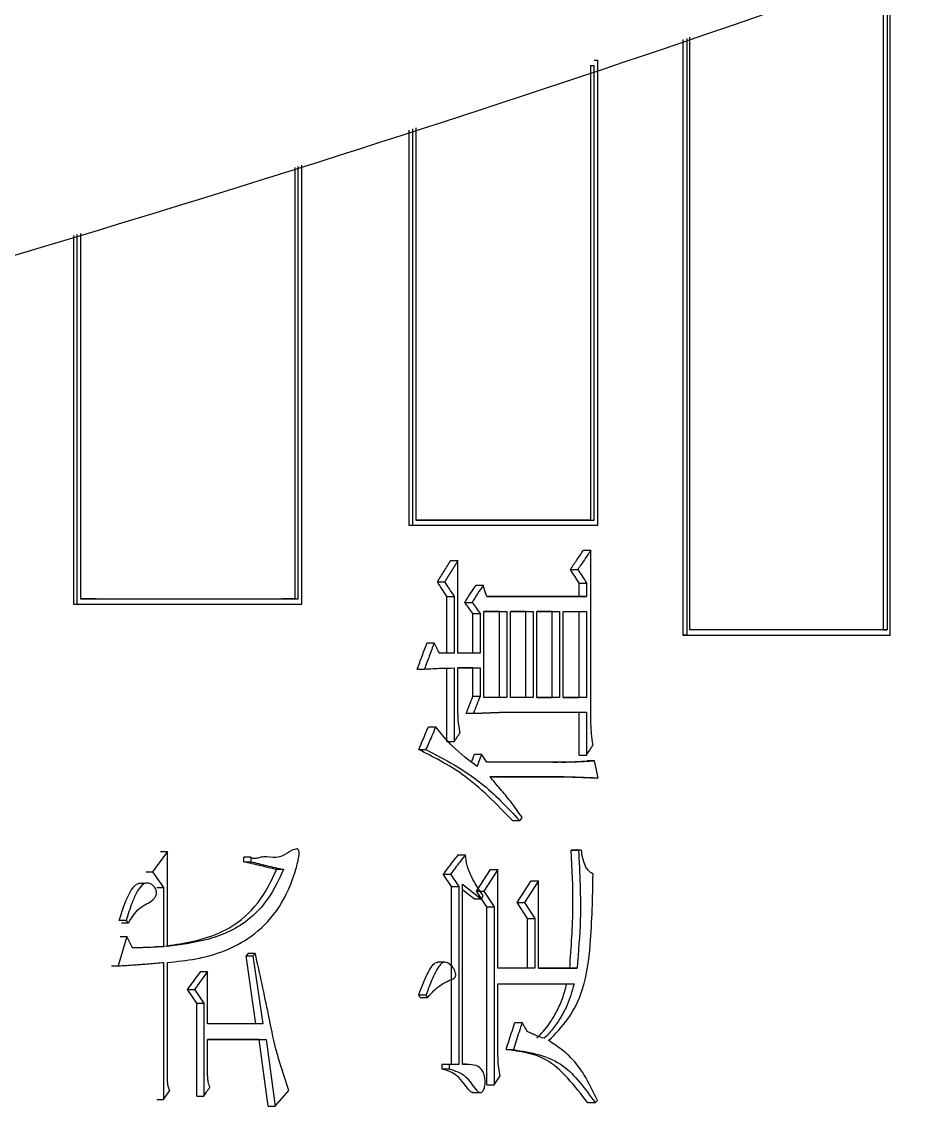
# Model space of a CAD drawing. Header units: millimetres. Extents: x 2136 to 4572, y 748 to 2471.
# Drawn here: x 3164.85 to 3173.29, y 1014.67 to 1025.03 of the extents above; entities that cross this region are included whole.
import ezdxf

# ---------------------------------------------------------------- set-up
doc = ezdxf.new("R2010")
doc.units = ezdxf.units.MM

msp = doc.modelspace()

# ---------------------------------------------------------------- linework, layer by layer
at = {"color": 7, "linetype": 'Continuous', "lineweight": 25}
for p, q in [((3173.11, 1025.521), (3173.11, 1019.224)), ((3173.14, 1019.174), (3173.14, 1025.532)), ((3173.073, 1025.507), (3173.073, 1019.224)), ((3171.16, 1024.86), (3171.16, 1019.174)), ((3171.197, 1024.872), (3171.197, 1019.174)), ((3171.228, 1019.224), (3171.228, 1024.883)), ((3170.28, 1024.613), (3170.315, 1024.613)), ((3170.28, 1024.613), (3170.28, 1020.272)), ((3170.312, 1024.663), (3170.347, 1024.663)), ((3170.315, 1020.272), (3170.315, 1024.613)), ((3170.347, 1020.222), (3170.347, 1024.663)), ((3168.543, 1023.997), (3168.543, 1020.222)), ((3168.578, 1024.008), (3168.578, 1020.222)), ((3168.611, 1024.019), (3168.611, 1020.272)), ((3167.522, 1019.469), (3167.522, 1023.66)), ((3167.454, 1023.638), (3167.454, 1019.519)), ((3167.488, 1019.519), (3167.488, 1023.649)), ((3165.341, 1022.99), (3165.341, 1019.469)), ((3165.373, 1022.999), (3165.373, 1019.469)), ((3165.408, 1023.009), (3165.408, 1019.519)), ((3168.611, 1020.272), (3170.315, 1020.272)), ((3170.28, 1020.272), (3168.611, 1020.272)), ((3170.28, 1020.272), (3170.315, 1020.272)), ((3168.543, 1020.222), (3170.312, 1020.222)), ((3168.543, 1020.222), (3168.578, 1020.222)), ((3168.578, 1020.222), (3170.347, 1020.222)), ((3170.312, 1020.222), (3170.347, 1020.222)), ((3170.211, 1019.984), (3170.282, 1019.984)), ((3168.944, 1019.887), (3169.013, 1019.887)), ((3169.013, 1019), (3169.013, 1019.887)), ((3170.087, 1019.8), (3170.157, 1019.8)), ((3168.816, 1019.681), (3168.885, 1019.681)), ((3169.184, 1019.649), (3169.253, 1019.649)), ((3170.17, 1019.67), (3170.24, 1019.67)), ((3170.17, 1019.541), (3170.17, 1019.67)), ((3170.24, 1019.67), (3170.24, 1019.541)), ((3165.559, 1019.519), (3165.408, 1019.519)), ((3167.454, 1019.519), (3167.333, 1019.519)), ((3167.454, 1019.519), (3167.488, 1019.519)), ((3168.908, 1019.541), (3168.977, 1019.541)), ((3168.908, 1019), (3168.908, 1019.541)), ((3168.977, 1019.541), (3168.977, 1019)), ((3169.288, 1019.541), (3170.17, 1019.541)), ((3170.24, 1019.541), (3169.289, 1019.541)), ((3170.17, 1019.541), (3170.24, 1019.541)), ((3165.341, 1019.469), (3165.408, 1019.469)), ((3165.341, 1019.469), (3165.373, 1019.469)), ((3165.899, 1019.469), (3167.488, 1019.469)), ((3167.488, 1019.469), (3167.522, 1019.469)), ((3169.078, 1019.486), (3169.147, 1019.486)), ((3169.156, 1019.378), (3169.225, 1019.378)), ((3169.156, 1019), (3169.156, 1019.378)), ((3169.225, 1019.378), (3169.225, 1019)), ((3169.26, 1018.578), (3169.26, 1019.4)), ((3169.26, 1019.4), (3169.479, 1019.4)), ((3169.409, 1019.4), (3169.26, 1019.4)), ((3169.409, 1019.4), (3169.479, 1019.4)), ((3169.409, 1018.578), (3169.409, 1019.4)), ((3169.479, 1019.4), (3169.479, 1018.578)), ((3169.514, 1018.578), (3169.514, 1019.4)), ((3169.514, 1019.4), (3169.732, 1019.4)), ((3169.662, 1019.4), (3169.514, 1019.4)), ((3169.662, 1019.4), (3169.732, 1019.4)), ((3169.662, 1018.578), (3169.662, 1019.4)), ((3169.732, 1019.4), (3169.732, 1018.578)), ((3169.767, 1018.578), (3169.767, 1019.4)), ((3169.767, 1019.4), (3169.983, 1019.4)), ((3169.913, 1019.4), (3169.767, 1019.4)), ((3169.913, 1019.4), (3169.983, 1019.4)), ((3169.913, 1018.578), (3169.913, 1019.4)), ((3169.983, 1019.4), (3169.983, 1018.578)), ((3170.018, 1018.578), (3170.018, 1019.4)), ((3170.018, 1019.4), (3170.24, 1019.4)), ((3170.17, 1018.578), (3170.17, 1019.4)), ((3170.24, 1019.4), (3170.24, 1018.578)), ((3173.073, 1019.224), (3173.11, 1019.224)), ((3168.785, 1019.097), (3168.717, 1019.097)), ((3171.16, 1019.174), (3173.103, 1019.174)), ((3171.197, 1019.174), (3171.16, 1019.174)), ((3168.977, 1019), (3168.835, 1019)), ((3169.225, 1019), (3169.013, 1019)), ((3168.624, 1018.848), (3168.693, 1018.848)), ((3168.908, 1018.156), (3168.908, 1018.859)), ((3168.977, 1018.859), (3168.977, 1018.156)), ((3169.013, 1018.859), (3169.225, 1018.859)), ((3169.013, 1018.459), (3169.013, 1018.859)), ((3169.156, 1018.859), (3169.013, 1018.859)), ((3169.156, 1018.859), (3169.225, 1018.859)), ((3169.156, 1018.589), (3169.156, 1018.859)), ((3169.225, 1018.859), (3169.225, 1018.589)), ((3169.156, 1018.589), (3169.225, 1018.589)), ((3169.479, 1018.578), (3169.26, 1018.578)), ((3169.732, 1018.578), (3169.514, 1018.578)), ((3169.983, 1018.578), (3169.767, 1018.578)), ((3169.767, 1018.578), (3169.913, 1018.578)), ((3169.983, 1018.578), (3169.913, 1018.578)), ((3170.24, 1018.578), (3170.018, 1018.578)), ((3170.018, 1018.578), (3170.17, 1018.578)), ((3170.24, 1018.578), (3170.17, 1018.578)), ((3169.092, 1018.426), (3169.161, 1018.426)), ((3169.458, 1018.437), (3170.24, 1018.437)), ((3170.17, 1018.026), (3170.17, 1018.437)), ((3170.24, 1018.437), (3170.24, 1018.026)), ((3168.731, 1018.297), (3168.8, 1018.297)), ((3168.638, 1018.08), (3168.707, 1018.08)), ((3168.908, 1018.156), (3168.977, 1018.156)), ((3169.17, 1018.037), (3169.239, 1018.037)), ((3169.289, 1017.961), (3169.239, 1018.037)), ((3169.99, 1017.961), (3169.289, 1017.961)), ((3169.92, 1017.961), (3169.966, 1017.961)), ((3170.17, 1018.026), (3170.24, 1018.026)), ((3170.317, 1017.972), (3170.246, 1017.972)), ((3170.351, 1017.81), (3170.317, 1017.972)), ((3169.317, 1017.821), (3170.018, 1017.821)), ((3169.948, 1017.821), (3169.317, 1017.821)), ((3169.948, 1017.821), (3170.018, 1017.821)), ((3170.281, 1017.81), (3170.351, 1017.81)), ((3169.605, 1017.399), (3169.536, 1017.399)), ((3169.605, 1017.399), (3169.626, 1017.431)), ((3166.238, 1017.107), (3166.097, 1016.912)), ((3166.173, 1017.107), (3166.238, 1017.107)), ((3166.238, 1016.198), (3166.238, 1017.107)), ((3167.034, 1017.053), (3166.967, 1017.053)), ((3166.967, 1017.009), (3166.967, 1017.053)), ((3167.034, 1017.053), (3167.034, 1017.009)), ((3169.015, 1017.074), (3169.084, 1017.074)), ((3170.094, 1017.118), (3170.164, 1017.118)), ((3170.121, 1017.118), (3170.094, 1017.118)), ((3170.192, 1017.118), (3170.121, 1017.118)), ((3170.192, 1017.118), (3170.164, 1017.118)), ((3166.967, 1017.009), (3167.034, 1017.009)), ((3167.348, 1016.934), (3167.281, 1016.934)), ((3169.191, 1016.728), (3169.325, 1016.934)), ((3169.394, 1016.934), (3169.26, 1016.728)), ((3169.325, 1016.934), (3169.394, 1016.934)), ((3169.394, 1015.993), (3169.394, 1016.934)), ((3166.032, 1016.912), (3166.097, 1016.912)), ((3166.097, 1016.912), (3166.201, 1016.761)), ((3168.873, 1016.89), (3168.942, 1016.89)), ((3168.951, 1016.771), (3168.873, 1016.89)), ((3168.942, 1016.89), (3169.02, 1016.771)), ((3169.578, 1016.62), (3169.711, 1016.825)), ((3169.781, 1016.825), (3169.647, 1016.62)), ((3169.711, 1016.825), (3169.781, 1016.825)), ((3169.781, 1015.993), (3169.781, 1016.825)), ((3166.026, 1016.801), (3165.961, 1016.801)), ((3166.136, 1016.761), (3166.201, 1016.761)), ((3166.201, 1016.761), (3166.201, 1016.198)), ((3168.951, 1016.771), (3169.02, 1016.771)), ((3168.951, 1015.073), (3168.951, 1016.771)), ((3169.02, 1016.771), (3169.02, 1015.073)), ((3169.055, 1016.793), (3169.239, 1016.652)), ((3169.055, 1015.073), (3169.055, 1016.793)), ((3169.17, 1016.652), (3169.055, 1016.74)), ((3169.191, 1016.728), (3169.26, 1016.728)), ((3169.29, 1016.577), (3169.191, 1016.728)), ((3169.26, 1016.728), (3169.359, 1016.577)), ((3169.239, 1016.652), (3169.17, 1016.652)), ((3169.239, 1016.652), (3169.253, 1016.685)), ((3169.578, 1016.62), (3169.647, 1016.62)), ((3169.676, 1016.468), (3169.578, 1016.62)), ((3169.647, 1016.62), (3169.746, 1016.468)), ((3169.29, 1016.577), (3169.359, 1016.577)), ((3169.29, 1014.878), (3169.29, 1016.577)), ((3169.359, 1016.577), (3169.359, 1014.878)), ((3165.801, 1016.425), (3165.866, 1016.425)), ((3169.676, 1016.468), (3169.746, 1016.468)), ((3169.676, 1015.993), (3169.676, 1016.468)), ((3169.746, 1016.468), (3169.746, 1015.993)), ((3165.851, 1016.295), (3165.769, 1016.014)), ((3165.787, 1016.295), (3165.851, 1016.295)), ((3165.904, 1016.187), (3165.851, 1016.295)), ((3166.136, 1016.198), (3166.201, 1016.198)), ((3167.011, 1016.133), (3166.989, 1016.111)), ((3166.989, 1016.111), (3167.055, 1016.111)), ((3167.084, 1015.462), (3166.989, 1016.111)), ((3167.077, 1016.133), (3167.011, 1016.133)), ((3167.077, 1016.133), (3167.055, 1016.111)), ((3167.055, 1016.111), (3167.151, 1015.462)), ((3165.705, 1016.014), (3165.769, 1016.014)), ((3166.201, 1016.047), (3166.201, 1014.738)), ((3166.238, 1014.954), (3166.238, 1016.047)), ((3168.892, 1016.048), (3168.822, 1016.048)), ((3169.746, 1015.993), (3169.394, 1015.993)), ((3170.15, 1015.993), (3169.781, 1015.993)), ((3169.781, 1015.993), (3170.08, 1015.993)), ((3170.08, 1015.993), (3170.15, 1015.993)), ((3166.431, 1015.787), (3166.556, 1015.96)), ((3166.622, 1015.96), (3166.497, 1015.787)), ((3166.556, 1015.96), (3166.622, 1015.96)), ((3166.622, 1015.462), (3166.622, 1015.96)), ((3166.431, 1015.787), (3166.497, 1015.787)), ((3166.519, 1015.657), (3166.431, 1015.787)), ((3166.497, 1015.787), (3166.585, 1015.657)), ((3169.394, 1015.181), (3169.394, 1015.841)), ((3169.394, 1015.841), (3170.122, 1015.841)), ((3168.707, 1015.733), (3168.638, 1015.733)), ((3168.653, 1015.711), (3168.638, 1015.733)), ((3168.653, 1015.711), (3168.721, 1015.711)), ((3168.707, 1015.733), (3168.721, 1015.711)), ((3166.519, 1015.657), (3166.585, 1015.657)), ((3166.519, 1014.77), (3166.519, 1015.657)), ((3169.557, 1015.473), (3169.626, 1015.473)), ((3167.151, 1015.462), (3166.622, 1015.462)), ((3166.622, 1015.311), (3167.18, 1015.311)), ((3166.622, 1014.986), (3166.622, 1015.311)), ((3167.113, 1015.311), (3166.622, 1015.311)), ((3167.113, 1015.311), (3167.18, 1015.311)), ((3167.201, 1014.673), (3167.113, 1015.311)), ((3167.18, 1015.311), (3167.267, 1014.673)), ((3169.472, 1015.214), (3169.542, 1015.214)), ((3168.859, 1015.073), (3168.859, 1015.03)), ((3168.928, 1015.073), (3168.859, 1015.073)), ((3168.928, 1015.073), (3168.928, 1015.03)), ((3169.02, 1015.073), (3168.928, 1015.073)), ((3169.087, 1015.074), (3169.055, 1015.074)), ((3168.859, 1015.03), (3168.928, 1015.03)), ((3169.359, 1014.878), (3169.415, 1014.965)), ((3169.29, 1014.878), (3169.359, 1014.878)), ((3166.201, 1014.738), (3166.26, 1014.824)), ((3166.519, 1014.77), (3166.585, 1014.77)), ((3167.267, 1014.673), (3167.399, 1014.824)), ((3169.148, 1014.805), (3169.218, 1014.805)), ((3166.136, 1014.738), (3166.201, 1014.738)), ((3167.201, 1014.673), (3167.267, 1014.673)), ((3170.324, 1014.705), (3170.253, 1014.705)), ((3170.324, 1014.705), (3170.344, 1014.727))]:
    msp.add_line(p, q, dxfattribs=at)
at = {"color": 7, "linetype": 'Continuous', "lineweight": 25, "flags": 128}
for points in [[(3170.282, 1018.383), (3170.282, 1018.978), (3170.282, 1019.984)], [(3169.289, 1019.541), (3169.271, 1019.595), (3169.253, 1019.649)], [(3169.239, 1018.037), (3169.223, 1017.992), (3169.21, 1017.955), (3169.197, 1017.918)], [(3165.844, 1016.447), (3165.82, 1016.447), (3165.8, 1016.447), (3165.779, 1016.447)], [(3165.844, 1016.447), (3165.855, 1016.436), (3165.866, 1016.425)], [(3166.585, 1015.657), (3166.585, 1015.214), (3166.585, 1014.77)]]:
    msp.add_lwpolyline(points, dxfattribs=at)
at = {"color": 7, "linetype": 'Continuous', "lineweight": 25}
for points, knots in [([(3115.821, 1015.745), (3118.381, 1015.77), (3121.962, 1015.805), (3127.231, 1016.084), (3131.695, 1016.419), (3137.012, 1016.985), (3142.581, 1017.758), (3148.394, 1018.768), (3154.365, 1020.024), (3160.441, 1021.535), (3166.579, 1023.305), (3172.744, 1025.34), (3178.908, 1027.639), (3185.045, 1030.204), (3191.133, 1033.035), (3197.152, 1036.128), (3203.085, 1039.483), (3208.914, 1043.095), (3214.624, 1046.961), (3220.2, 1051.075), (3225.627, 1055.432), (3230.893, 1060.026), (3235.984, 1064.851), (3240.889, 1069.899), (3245.596, 1075.161), (3250.093, 1080.631), (3254.372, 1086.3), (3258.42, 1092.157), (3262.23, 1098.194), (3265.792, 1104.399), (3269.097, 1110.764), (3272.138, 1117.277), (3274.907, 1123.926), (3277.397, 1130.7), (3279.603, 1137.588), (3281.517, 1144.577), (3283.136, 1151.654), (3284.454, 1158.808), (3285.467, 1166.025), (3286.171, 1173.292), (3286.564, 1180.596), (3286.643, 1187.924), (3286.406, 1195.262), (3285.852, 1202.597), (3284.979, 1209.915), (3283.789, 1217.202), (3282.281, 1224.444), (3280.456, 1231.629), (3278.316, 1238.742), (3275.862, 1245.769), (3273.097, 1252.698), (3270.024, 1259.514), (3266.647, 1266.205), (3262.969, 1272.757), (3258.996, 1279.157), (3254.731, 1285.392), (3250.18, 1291.45), (3245.348, 1297.318), (3240.241, 1302.985), (3234.864, 1308.437), (3229.417, 1313.485), (3223.944, 1318.137), (3218.486, 1322.407), (3212.861, 1326.449), (3207.079, 1330.257), (3201.152, 1333.826), (3195.089, 1337.148), (3188.904, 1340.218), (3182.607, 1343.031), (3176.213, 1345.583), (3169.738, 1347.869), (3163.2, 1349.886), (3156.625, 1351.628), (3150.053, 1353.093), (3143.559, 1354.274), (3137.269, 1355.172), (3131.746, 1355.755), (3126.863, 1356.123), (3122.039, 1356.362), (3116.064, 1356.479), (3110.547, 1356.369), (3105.278, 1356.097), (3100.814, 1355.76), (3095.498, 1355.195), (3089.929, 1354.421), (3084.115, 1353.411), (3078.144, 1352.155), (3072.068, 1350.645), (3065.93, 1348.874), (3059.765, 1346.84), (3053.601, 1344.54), (3047.465, 1341.975), (3041.376, 1339.145), (3035.357, 1336.051), (3029.424, 1332.696), (3023.595, 1329.084), (3017.885, 1325.219), (3012.31, 1321.105), (3006.882, 1316.747), (3001.617, 1312.153), (2996.525, 1307.329), (2991.621, 1302.281), (2986.914, 1297.018), (2982.416, 1291.548), (2978.138, 1285.88), (2974.089, 1280.023), (2970.279, 1273.986), (2966.718, 1267.78), (2963.413, 1261.415), (2960.37, 1254.903), (2957.608, 1248.252), (2955.271, 1241.97), (2953.993, 1237.865), (2953.429, 1236.056)], [0, 0, 0, 0, 0.0102074, 0.014274, 0.021037, 0.0280561, 0.0355867, 0.0434511, 0.0515783, 0.0599113, 0.0684099, 0.0770439, 0.085791, 0.0946336, 0.1035582, 0.112554, 0.1216124, 0.1307262, 0.1398897, 0.1490979, 0.1583469, 0.1676331, 0.1769537, 0.1863062, 0.1956884, 0.2050985, 0.2145348, 0.2239961, 0.233481, 0.2429885, 0.2525178, 0.262068, 0.2716385, 0.2812287, 0.2908382, 0.3004664, 0.3101132, 0.3197782, 0.3294613, 0.3391624, 0.3488814, 0.3586183, 0.3683733, 0.3781464, 0.387938, 0.3977483, 0.4075776, 0.4174265, 0.4272956, 0.4371854, 0.4470968, 0.4570307, 0.4669882, 0.4769704, 0.486979, 0.4970156, 0.5070822, 0.5171812, 0.5273154, 0.5374882, 0.5477037, 0.5569145, 0.5661226, 0.5753266, 0.5845258, 0.5937191, 0.6029052, 0.6120821, 0.6212471, 0.6303962, 0.6395236, 0.6486197, 0.6576679, 0.6666375, 0.6754633, 0.6839789, 0.6919633, 0.6976055, 0.7035012, 0.7112199, 0.7214273, 0.7254939, 0.7322569, 0.739276, 0.7468066, 0.754671, 0.7627982, 0.7711312, 0.7796298, 0.7882638, 0.7970109, 0.8058535, 0.8147781, 0.8237739, 0.8328323, 0.8419461, 0.8511096, 0.8603178, 0.8695668, 0.878853, 0.8881736, 0.8975261, 0.9069083, 0.9163184, 0.9257547, 0.935216, 0.9447009, 0.9542084, 0.9637377, 0.9732879, 0.9828584, 0.9924486, 1, 1, 1, 1]), ([(3170.087, 1019.8), (3170.107, 1019.831), (3170.149, 1019.892), (3170.191, 1019.953), (3170.211, 1019.984)], [0, 0, 0, 0, 0.499999, 1, 1, 1, 1]), ([(3170.282, 1019.984), (3170.261, 1019.953), (3170.22, 1019.892), (3170.178, 1019.831), (3170.157, 1019.8)], [0, 0, 0, 0, 0.5, 1, 1, 1, 1]), ([(3168.816, 1019.681), (3168.837, 1019.715), (3168.88, 1019.784), (3168.922, 1019.852), (3168.944, 1019.887)], [0, 0, 0, 0, 0.499999, 1, 1, 1, 1]), ([(3169.013, 1019.887), (3168.991, 1019.852), (3168.949, 1019.784), (3168.906, 1019.715), (3168.885, 1019.681)], [0, 0, 0, 0, 0.5, 1, 1, 1, 1]), ([(3170.17, 1019.67), (3170.156, 1019.692), (3170.128, 1019.735), (3170.1, 1019.779), (3170.087, 1019.8)], [0, 0, 0, 0, 0.5, 1, 1, 1, 1]), ([(3170.157, 1019.8), (3170.171, 1019.779), (3170.199, 1019.735), (3170.227, 1019.692), (3170.24, 1019.67)], [0, 0, 0, 0, 0.499999, 1, 1, 1, 1]), ([(3168.908, 1019.541), (3168.893, 1019.564), (3168.862, 1019.611), (3168.831, 1019.658), (3168.816, 1019.681)], [0, 0, 0, 0, 0.5, 1, 1, 1, 1]), ([(3168.885, 1019.681), (3168.9, 1019.658), (3168.931, 1019.611), (3168.962, 1019.564), (3168.977, 1019.541)], [0, 0, 0, 0, 0.499999, 1, 1, 1, 1]), ([(3169.078, 1019.486), (3169.096, 1019.514), (3169.131, 1019.568), (3169.166, 1019.622), (3169.184, 1019.649)], [0, 0, 0, 0, 0.4999987, 1, 1, 1, 1]), ([(3169.253, 1019.649), (3169.236, 1019.622), (3169.2, 1019.568), (3169.165, 1019.514), (3169.147, 1019.486)], [0, 0, 0, 0, 0.499999, 1, 1, 1, 1]), ([(3165.408, 1019.519), (3165.625, 1019.519), (3166.061, 1019.519), (3166.755, 1019.519), (3167.228, 1019.519), (3167.488, 1019.519)], [0, 0, 0, 0, 0.309921, 0.619841, 1, 1, 1, 1]), ([(3165.373, 1019.469), (3165.591, 1019.469), (3166.026, 1019.469), (3166.744, 1019.469), (3167.239, 1019.469), (3167.522, 1019.469)], [0, 0, 0, 0, 0.300081, 0.600162, 1, 1, 1, 1]), ([(3169.156, 1019.378), (3169.143, 1019.396), (3169.117, 1019.432), (3169.091, 1019.468), (3169.078, 1019.486)], [0, 0, 0, 0, 0.5000002, 1, 1, 1, 1]), ([(3169.147, 1019.486), (3169.16, 1019.468), (3169.186, 1019.432), (3169.212, 1019.396), (3169.225, 1019.378)], [0, 0, 0, 0, 0.499999, 1, 1, 1, 1]), ([(3173.11, 1019.224), (3172.919, 1019.224), (3172.536, 1019.224), (3171.909, 1019.224), (3171.47, 1019.224), (3171.228, 1019.224)], [0, 0, 0, 0, 0.3099206, 0.6198411, 1, 1, 1, 1]), ([(3173.073, 1019.224), (3172.919, 1019.224), (3172.61, 1019.224), (3171.998, 1019.224), (3171.534, 1019.224), (3171.228, 1019.224)], [0, 0, 0, 0, 0.254867, 0.509735, 1, 1, 1, 1]), ([(3168.624, 1018.848), (3168.64, 1018.89), (3168.67, 1018.973), (3168.701, 1019.056), (3168.717, 1019.097)], [0, 0, 0, 0, 0.5, 1, 1, 1, 1]), ([(3168.785, 1019.097), (3168.77, 1019.056), (3168.739, 1018.973), (3168.708, 1018.89), (3168.693, 1018.848)], [0, 0, 0, 0, 0.499999, 1, 1, 1, 1]), ([(3168.835, 1019), (3168.827, 1019.016), (3168.81, 1019.048), (3168.794, 1019.081), (3168.785, 1019.097)], [0, 0, 0, 0, 0.500001, 1, 1, 1, 1]), ([(3171.197, 1019.174), (3171.394, 1019.174), (3171.789, 1019.174), (3172.439, 1019.174), (3172.885, 1019.174), (3173.14, 1019.174)], [0, 0, 0, 0, 0.300081, 0.600162, 1, 1, 1, 1]), ([(3168.693, 1018.848), (3168.719, 1018.85), (3168.772, 1018.854), (3168.866, 1018.858), (3168.935, 1018.859), (3168.977, 1018.859)], [0, 0, 0, 0, 0.276869, 0.553757, 1, 1, 1, 1]), ([(3169.092, 1018.426), (3169.103, 1018.453), (3169.124, 1018.508), (3169.145, 1018.562), (3169.156, 1018.589)], [0, 0, 0, 0, 0.499999, 1, 1, 1, 1]), ([(3169.225, 1018.589), (3169.214, 1018.562), (3169.193, 1018.508), (3169.172, 1018.453), (3169.161, 1018.426)], [0, 0, 0, 0, 0.5, 1, 1, 1, 1]), ([(3169.034, 1018.243), (3169.027, 1018.282), (3169.014, 1018.353), (3169.013, 1018.427), (3169.013, 1018.459)], [0, 0, 0, 0, 0.558835, 1, 1, 1, 1]), ([(3169.161, 1018.426), (3169.164, 1018.426), (3169.168, 1018.427), (3169.174, 1018.427), (3169.178, 1018.427), (3169.183, 1018.427), (3169.187, 1018.427), (3169.192, 1018.428), (3169.196, 1018.428), (3169.201, 1018.428), (3169.206, 1018.428), (3169.21, 1018.428), (3169.215, 1018.428), (3169.22, 1018.429), (3169.225, 1018.429), (3169.229, 1018.429), (3169.234, 1018.429), (3169.242, 1018.429), (3169.251, 1018.43), (3169.26, 1018.43), (3169.269, 1018.43), (3169.278, 1018.431), (3169.287, 1018.431), (3169.296, 1018.431), (3169.305, 1018.432), (3169.316, 1018.432), (3169.325, 1018.432), (3169.334, 1018.433), (3169.343, 1018.433), (3169.352, 1018.433), (3169.361, 1018.434), (3169.37, 1018.434), (3169.379, 1018.434), (3169.388, 1018.435), (3169.395, 1018.435), (3169.402, 1018.435), (3169.409, 1018.435), (3169.414, 1018.436), (3169.419, 1018.436), (3169.423, 1018.436), (3169.428, 1018.436), (3169.432, 1018.436), (3169.437, 1018.436), (3169.441, 1018.437), (3169.447, 1018.437), (3169.452, 1018.437), (3169.456, 1018.437), (3169.458, 1018.437)], [0, 0, 0, 0, 0.0228582, 0.0457162, 0.0571452, 0.0685742, 0.0914321, 0.1028611, 0.1142901, 0.1371481, 0.1485771, 0.1600061, 0.1828641, 0.1942931, 0.217151, 0.22858, 0.240009, 0.262867, 0.308583, 0.3314409, 0.3542989, 0.4000149, 0.4228729, 0.4457309, 0.4914468, 0.5143048, 0.5600208, 0.5828788, 0.6057367, 0.6514527, 0.6743107, 0.6971687, 0.7428846, 0.7657426, 0.7886006, 0.8114586, 0.8343166, 0.8571745, 0.8686035, 0.8800325, 0.9028905, 0.9143195, 0.9257485, 0.9486065, 0.9600355, 0.9800177, 1, 1, 1, 1]), ([(3170.303, 1018.124), (3170.297, 1018.16), (3170.288, 1018.221), (3170.283, 1018.308), (3170.282, 1018.358), (3170.282, 1018.383)], [0, 0, 0, 0, 0.425218, 0.711978, 1, 1, 1, 1]), ([(3168.638, 1018.08), (3168.651, 1018.109), (3168.672, 1018.16), (3168.703, 1018.232), (3168.722, 1018.275), (3168.731, 1018.297)], [0, 0, 0, 0, 0.402506, 0.701253, 1, 1, 1, 1]), ([(3168.8, 1018.297), (3168.787, 1018.268), (3168.766, 1018.217), (3168.735, 1018.145), (3168.716, 1018.102), (3168.707, 1018.08)], [0, 0, 0, 0, 0.402372, 0.701186, 1, 1, 1, 1]), ([(3169.197, 1017.918), (3169.117, 1017.977), (3168.975, 1018.084), (3168.853, 1018.231), (3168.8, 1018.297)], [0, 0, 0, 0, 0.5582906, 1, 1, 1, 1]), ([(3168.977, 1018.156), (3168.987, 1018.17), (3169.006, 1018.199), (3169.025, 1018.228), (3169.034, 1018.243)], [0, 0, 0, 0, 0.5, 1, 1, 1, 1]), ([(3169.536, 1017.399), (3169.381, 1017.559), (3169.105, 1017.844), (3168.78, 1018.008), (3168.638, 1018.08)], [0, 0, 0, 0, 0.563504, 1, 1, 1, 1]), ([(3168.707, 1018.08), (3168.887, 1017.986), (3169.212, 1017.816), (3169.484, 1017.527), (3169.605, 1017.399)], [0, 0, 0, 0, 0.556051, 1, 1, 1, 1]), ([(3170.24, 1018.026), (3170.251, 1018.042), (3170.272, 1018.075), (3170.292, 1018.107), (3170.303, 1018.124)], [0, 0, 0, 0, 0.499999, 1, 1, 1, 1]), ([(3169.143, 1017.962), (3169.143, 1017.962), (3169.148, 1017.975), (3169.157, 1018), (3169.166, 1018.025), (3169.17, 1018.037)], [0, 0, 0, 0, 0.010312, 0.505157, 1, 1, 1, 1]), ([(3170.317, 1017.972), (3170.314, 1017.972), (3170.309, 1017.971), (3170.299, 1017.97), (3170.289, 1017.97), (3170.279, 1017.969), (3170.273, 1017.968), (3170.267, 1017.968), (3170.262, 1017.967), (3170.256, 1017.967), (3170.248, 1017.966), (3170.238, 1017.966), (3170.228, 1017.965), (3170.218, 1017.964), (3170.208, 1017.964), (3170.198, 1017.963), (3170.188, 1017.963), (3170.178, 1017.963), (3170.167, 1017.962), (3170.157, 1017.962), (3170.147, 1017.962), (3170.137, 1017.962), (3170.127, 1017.961), (3170.117, 1017.961), (3170.107, 1017.961), (3170.096, 1017.961), (3170.089, 1017.961), (3170.081, 1017.961), (3170.075, 1017.961), (3170.069, 1017.961), (3170.063, 1017.961), (3170.058, 1017.961), (3170.053, 1017.961), (3170.048, 1017.961), (3170.043, 1017.961), (3170.038, 1017.961), (3170.033, 1017.961), (3170.028, 1017.961), (3170.023, 1017.961), (3170.018, 1017.961), (3170.013, 1017.961), (3170.008, 1017.961), (3170.002, 1017.961), (3169.996, 1017.961), (3169.992, 1017.961), (3169.99, 1017.961)], [0, 0, 0, 0, 0.023274, 0.046547, 0.093095, 0.116368, 0.139642, 0.151279, 0.162916, 0.18619, 0.209463, 0.232737, 0.279285, 0.302558, 0.325832, 0.372379, 0.395653, 0.418927, 0.465474, 0.488748, 0.512022, 0.558569, 0.581843, 0.605117, 0.651664, 0.674938, 0.698211, 0.721485, 0.744759, 0.756396, 0.779669, 0.791306, 0.802943, 0.826217, 0.837854, 0.84949, 0.872764, 0.884401, 0.896038, 0.919311, 0.930948, 0.942585, 0.965859, 0.977496, 1, 1, 1, 1]), ([(3169.999, 1017.961), (3170.013, 1017.961), (3170.062, 1017.961), (3170.144, 1017.963), (3170.212, 1017.969), (3170.246, 1017.972)], [0, 0, 0, 0, 0.171827, 0.585698, 1, 1, 1, 1]), ([(3169.626, 1017.431), (3169.589, 1017.483), (3169.522, 1017.578), (3169.417, 1017.706), (3169.35, 1017.782), (3169.317, 1017.821)], [0, 0, 0, 0, 0.38007, 0.689866, 1, 1, 1, 1]), ([(3170.281, 1017.81), (3170.24, 1017.811), (3170.164, 1017.814), (3170.053, 1017.817), (3169.983, 1017.82), (3169.948, 1017.821)], [0, 0, 0, 0, 0.371274, 0.685636, 1, 1, 1, 1]), ([(3170.018, 1017.821), (3170.02, 1017.821), (3170.026, 1017.82), (3170.032, 1017.82), (3170.037, 1017.82), (3170.042, 1017.82), (3170.048, 1017.82), (3170.053, 1017.82), (3170.058, 1017.819), (3170.063, 1017.819), (3170.068, 1017.819), (3170.073, 1017.819), (3170.08, 1017.819), (3170.088, 1017.818), (3170.098, 1017.818), (3170.108, 1017.818), (3170.119, 1017.817), (3170.129, 1017.817), (3170.139, 1017.817), (3170.149, 1017.816), (3170.16, 1017.816), (3170.17, 1017.816), (3170.18, 1017.815), (3170.191, 1017.815), (3170.201, 1017.815), (3170.211, 1017.814), (3170.219, 1017.814), (3170.227, 1017.814), (3170.234, 1017.814), (3170.242, 1017.813), (3170.25, 1017.813), (3170.256, 1017.813), (3170.261, 1017.813), (3170.267, 1017.813), (3170.272, 1017.812), (3170.277, 1017.812), (3170.282, 1017.812), (3170.287, 1017.812), (3170.292, 1017.812), (3170.297, 1017.812), (3170.303, 1017.811), (3170.308, 1017.811), (3170.313, 1017.811), (3170.318, 1017.811), (3170.323, 1017.811), (3170.328, 1017.811), (3170.333, 1017.81), (3170.339, 1017.81), (3170.344, 1017.81), (3170.348, 1017.81), (3170.351, 1017.81)], [0, 0, 0, 0, 0.023174, 0.046349, 0.057936, 0.069523, 0.092698, 0.104285, 0.115872, 0.139047, 0.150634, 0.162221, 0.185396, 0.20857, 0.231745, 0.278094, 0.301268, 0.324442, 0.370791, 0.393966, 0.41714, 0.463489, 0.486664, 0.509838, 0.556187, 0.579362, 0.602536, 0.625711, 0.648885, 0.672059, 0.695234, 0.718408, 0.729996, 0.741583, 0.764757, 0.776345, 0.787932, 0.811106, 0.822693, 0.834281, 0.857455, 0.869042, 0.88063, 0.903804, 0.915391, 0.926979, 0.950153, 0.96174, 0.973327, 1, 1, 1, 1]), ([(3166.238, 1016.047), (3166.329, 1016.056), (3166.604, 1016.085), (3166.977, 1016.215), (3167.296, 1016.525), (3167.428, 1016.804), (3167.483, 1016.998), (3167.497, 1017.074), (3167.495, 1017.107), (3167.492, 1017.118), (3167.487, 1017.125), (3167.481, 1017.13), (3167.47, 1017.132), (3167.429, 1017.121), (3167.367, 1017.077), (3167.267, 1017.037), (3167.177, 1017.066), (3167.108, 1017.044), (3167.071, 1017.037), (3167.049, 1017.041), (3167.039, 1017.047), (3167.034, 1017.052), (3167.034, 1017.053)], [0, 0, 0, 0, 0.12969, 0.391826, 0.53917, 0.686254, 0.737833, 0.763743, 0.768247, 0.772786, 0.775634, 0.778494, 0.782467, 0.792759, 0.837973, 0.883317, 0.939016, 0.96559, 0.984609, 0.99227, 0.998264, 1, 1, 1, 1]), ([(3168.873, 1016.89), (3168.891, 1016.913), (3168.923, 1016.956), (3168.97, 1017.017), (3169, 1017.055), (3169.015, 1017.074)], [0, 0, 0, 0, 0.376207, 0.688103, 1, 1, 1, 1]), ([(3169.084, 1017.074), (3169.066, 1017.051), (3169.033, 1017.009), (3168.986, 1016.948), (3168.957, 1016.909), (3168.942, 1016.89)], [0, 0, 0, 0, 0.375947, 0.687973, 1, 1, 1, 1]), ([(3169.253, 1016.685), (3169.227, 1016.722), (3169.185, 1016.784), (3169.134, 1016.881), (3169.095, 1016.971), (3169.087, 1017.04), (3169.084, 1017.074)], [0, 0, 0, 0, 0.334836, 0.553745, 0.775373, 1, 1, 1, 1]), ([(3170.08, 1015.993), (3170.095, 1016.191), (3170.123, 1016.565), (3170.103, 1016.941), (3170.094, 1017.118)], [0, 0, 0, 0, 0.529593, 1, 1, 1, 1]), ([(3170.164, 1017.118), (3170.176, 1016.897), (3170.195, 1016.521), (3170.163, 1016.147), (3170.15, 1015.993)], [0, 0, 0, 0, 0.586461, 1, 1, 1, 1]), ([(3170.303, 1016.89), (3170.286, 1016.901), (3170.252, 1016.924), (3170.21, 1017.005), (3170.199, 1017.075), (3170.192, 1017.118)], [0, 0, 0, 0, 0.268929, 0.548046, 1, 1, 1, 1]), ([(3166.173, 1016.198), (3166.256, 1016.209), (3166.509, 1016.243), (3166.867, 1016.356), (3167.148, 1016.65), (3167.243, 1016.852), (3167.281, 1016.934)], [0, 0, 0, 0, 0.194025, 0.585754, 0.833326, 1, 1, 1, 1]), ([(3167.348, 1016.934), (3167.303, 1016.839), (3167.212, 1016.648), (3166.964, 1016.39), (3166.625, 1016.25), (3166.361, 1016.215), (3166.238, 1016.198)], [0, 0, 0, 0, 0.194334, 0.390703, 0.714344, 1, 1, 1, 1]), ([(3167.281, 1016.934), (3167.23, 1016.946), (3167.153, 1016.964), (3167.048, 1016.99), (3166.994, 1017.003), (3166.967, 1017.009)], [0, 0, 0, 0, 0.482237, 0.741118, 1, 1, 1, 1]), ([(3167.034, 1017.009), (3167.084, 1016.997), (3167.162, 1016.978), (3167.266, 1016.953), (3167.321, 1016.94), (3167.348, 1016.934)], [0, 0, 0, 0, 0.481628, 0.740814, 1, 1, 1, 1]), ([(3169.878, 1015.3), (3169.944, 1015.366), (3170.076, 1015.499), (3170.231, 1015.813), (3170.292, 1016.297), (3170.299, 1016.666), (3170.303, 1016.89)], [0, 0, 0, 0, 0.189312, 0.380663, 0.622562, 1, 1, 1, 1]), ([(3165.779, 1016.447), (3165.801, 1016.52), (3165.832, 1016.623), (3165.891, 1016.736), (3165.928, 1016.788), (3165.955, 1016.798), (3165.961, 1016.8)], [0, 0, 0, 0, 0.537893, 0.745384, 0.947325, 1, 1, 1, 1]), ([(3165.866, 1016.425), (3165.904, 1016.484), (3165.972, 1016.589), (3166.088, 1016.621), (3166.13, 1016.682), (3166.137, 1016.718), (3166.125, 1016.752), (3166.106, 1016.777), (3166.083, 1016.796), (3166.059, 1016.805), (3166.033, 1016.805), (3165.989, 1016.786), (3165.943, 1016.717), (3165.891, 1016.598), (3165.862, 1016.504), (3165.844, 1016.447)], [0, 0, 0, 0, 0.207899, 0.367255, 0.399925, 0.431308, 0.463075, 0.497006, 0.528572, 0.558381, 0.588718, 0.619577, 0.72297, 0.829976, 1, 1, 1, 1]), ([(3165.903, 1016.188), (3165.909, 1016.188), (3165.942, 1016.188), (3166.019, 1016.19), (3166.091, 1016.195), (3166.135, 1016.198)], [0, 0, 0, 0, 0.072964, 0.423407, 1, 1, 1, 1]), ([(3166.201, 1016.198), (3166.174, 1016.196), (3166.12, 1016.192), (3166.021, 1016.188), (3165.948, 1016.187), (3165.904, 1016.187)], [0, 0, 0, 0, 0.273961, 0.547941, 1, 1, 1, 1]), ([(3167.399, 1014.824), (3167.354, 1014.954), (3167.274, 1015.188), (3167.188, 1015.634), (3167.121, 1015.938), (3167.077, 1016.133)], [0, 0, 0, 0, 0.310143, 0.557762, 1, 1, 1, 1]), ([(3165.769, 1016.014), (3165.821, 1016.017), (3165.919, 1016.023), (3166.063, 1016.034), (3166.155, 1016.042), (3166.201, 1016.047)], [0, 0, 0, 0, 0.3604321, 0.6801926, 1, 1, 1, 1]), ([(3168.638, 1015.733), (3168.654, 1015.776), (3168.684, 1015.86), (3168.728, 1015.954), (3168.765, 1016.015), (3168.791, 1016.041), (3168.812, 1016.05), (3168.821, 1016.048), (3168.822, 1016.048)], [0, 0, 0, 0, 0.345691, 0.672315, 0.79105, 0.911206, 0.988404, 1, 1, 1, 1]), ([(3168.721, 1015.711), (3168.749, 1015.742), (3168.815, 1015.817), (3168.906, 1015.867), (3168.97, 1015.89), (3168.984, 1015.904), (3168.99, 1015.914), (3168.992, 1015.927), (3168.991, 1015.945), (3168.983, 1015.97), (3168.961, 1016.005), (3168.933, 1016.031), (3168.902, 1016.049), (3168.878, 1016.049), (3168.852, 1016.036), (3168.804, 1015.976), (3168.757, 1015.87), (3168.722, 1015.773), (3168.707, 1015.733)], [0, 0, 0, 0, 0.137524, 0.335447, 0.378025, 0.3933, 0.403602, 0.413937, 0.429101, 0.455133, 0.490172, 0.557555, 0.588524, 0.619673, 0.649408, 0.693614, 0.870957, 1, 1, 1, 1]), ([(3169.766, 1015.322), (3169.809, 1015.367), (3169.878, 1015.442), (3169.956, 1015.576), (3170.014, 1015.701), (3170.039, 1015.794), (3170.052, 1015.841)], [0, 0, 0, 0, 0.332937, 0.552321, 0.774679, 1, 1, 1, 1]), ([(3170.122, 1015.841), (3170.101, 1015.77), (3170.067, 1015.652), (3169.991, 1015.513), (3169.919, 1015.407), (3169.864, 1015.35), (3169.836, 1015.322)], [0, 0, 0, 0, 0.34637, 0.567178, 0.784978, 1, 1, 1, 1]), ([(3169.472, 1015.214), (3169.482, 1015.244), (3169.501, 1015.303), (3169.529, 1015.389), (3169.548, 1015.445), (3169.557, 1015.473)], [0, 0, 0, 0, 0.354462, 0.677231, 1, 1, 1, 1]), ([(3169.626, 1015.473), (3169.616, 1015.443), (3169.597, 1015.384), (3169.569, 1015.297), (3169.551, 1015.242), (3169.542, 1015.214)], [0, 0, 0, 0, 0.354383, 0.677192, 1, 1, 1, 1]), ([(3169.675, 1015.387), (3169.667, 1015.401), (3169.651, 1015.43), (3169.635, 1015.459), (3169.626, 1015.473)], [0, 0, 0, 0, 0.499998, 1, 1, 1, 1]), ([(3169.836, 1015.322), (3169.812, 1015.33), (3169.773, 1015.343), (3169.72, 1015.366), (3169.69, 1015.38), (3169.675, 1015.387)], [0, 0, 0, 0, 0.443144, 0.721519, 1, 1, 1, 1]), ([(3170.344, 1014.727), (3170.304, 1014.813), (3170.239, 1014.954), (3170.119, 1015.116), (3170.002, 1015.22), (3169.92, 1015.274), (3169.878, 1015.3)], [0, 0, 0, 0, 0.347372, 0.56793, 0.785018, 1, 1, 1, 1]), ([(3169.415, 1014.965), (3169.408, 1015.005), (3169.396, 1015.076), (3169.395, 1015.149), (3169.394, 1015.181)], [0, 0, 0, 0, 0.558835, 1, 1, 1, 1]), ([(3170.253, 1014.705), (3170.127, 1014.87), (3169.906, 1015.16), (3169.604, 1015.197), (3169.472, 1015.214)], [0, 0, 0, 0, 0.565517, 1, 1, 1, 1]), ([(3169.542, 1015.214), (3169.71, 1015.187), (3170.014, 1015.138), (3170.228, 1014.839), (3170.324, 1014.705)], [0, 0, 0, 0, 0.551895, 1, 1, 1, 1]), ([(3168.928, 1015.03), (3168.984, 1015.013), (3169.087, 1014.984), (3169.158, 1014.859), (3169.208, 1014.808), (3169.23, 1014.801), (3169.246, 1014.81), (3169.258, 1014.828), (3169.27, 1014.862), (3169.274, 1014.909), (3169.268, 1014.96), (3169.253, 1015.007), (3169.213, 1015.057), (3169.141, 1015.074), (3169.084, 1015.074), (3169.055, 1015.073)], [0, 0, 0, 0, 0.230342, 0.416704, 0.453392, 0.487581, 0.504129, 0.522219, 0.561724, 0.611998, 0.663323, 0.713955, 0.762021, 0.881086, 1, 1, 1, 1]), ([(3166.26, 1014.824), (3166.255, 1014.838), (3166.246, 1014.86), (3166.241, 1014.894), (3166.238, 1014.924), (3166.238, 1014.944), (3166.238, 1014.954)], [0, 0, 0, 0, 0.335689, 0.556704, 0.778126, 1, 1, 1, 1]), ([(3166.644, 1014.857), (3166.638, 1014.873), (3166.628, 1014.901), (3166.623, 1014.946), (3166.622, 1014.973), (3166.622, 1014.986)], [0, 0, 0, 0, 0.400023, 0.697528, 1, 1, 1, 1]), ([(3169.152, 1014.807), (3169.148, 1014.807), (3169.135, 1014.809), (3169.08, 1014.874), (3169.004, 1014.988), (3168.903, 1015.017), (3168.859, 1015.03)], [0, 0, 0, 0, 0.036377, 0.114476, 0.614892, 1, 1, 1, 1]), ([(3166.585, 1014.77), (3166.594, 1014.783), (3166.608, 1014.803), (3166.628, 1014.832), (3166.639, 1014.848), (3166.644, 1014.857)], [0, 0, 0, 0, 0.432631, 0.716316, 1, 1, 1, 1])]:
    msp.add_open_spline(points, degree=3, knots=knots, dxfattribs=at)

doc.saveas('drawing.dxf')
